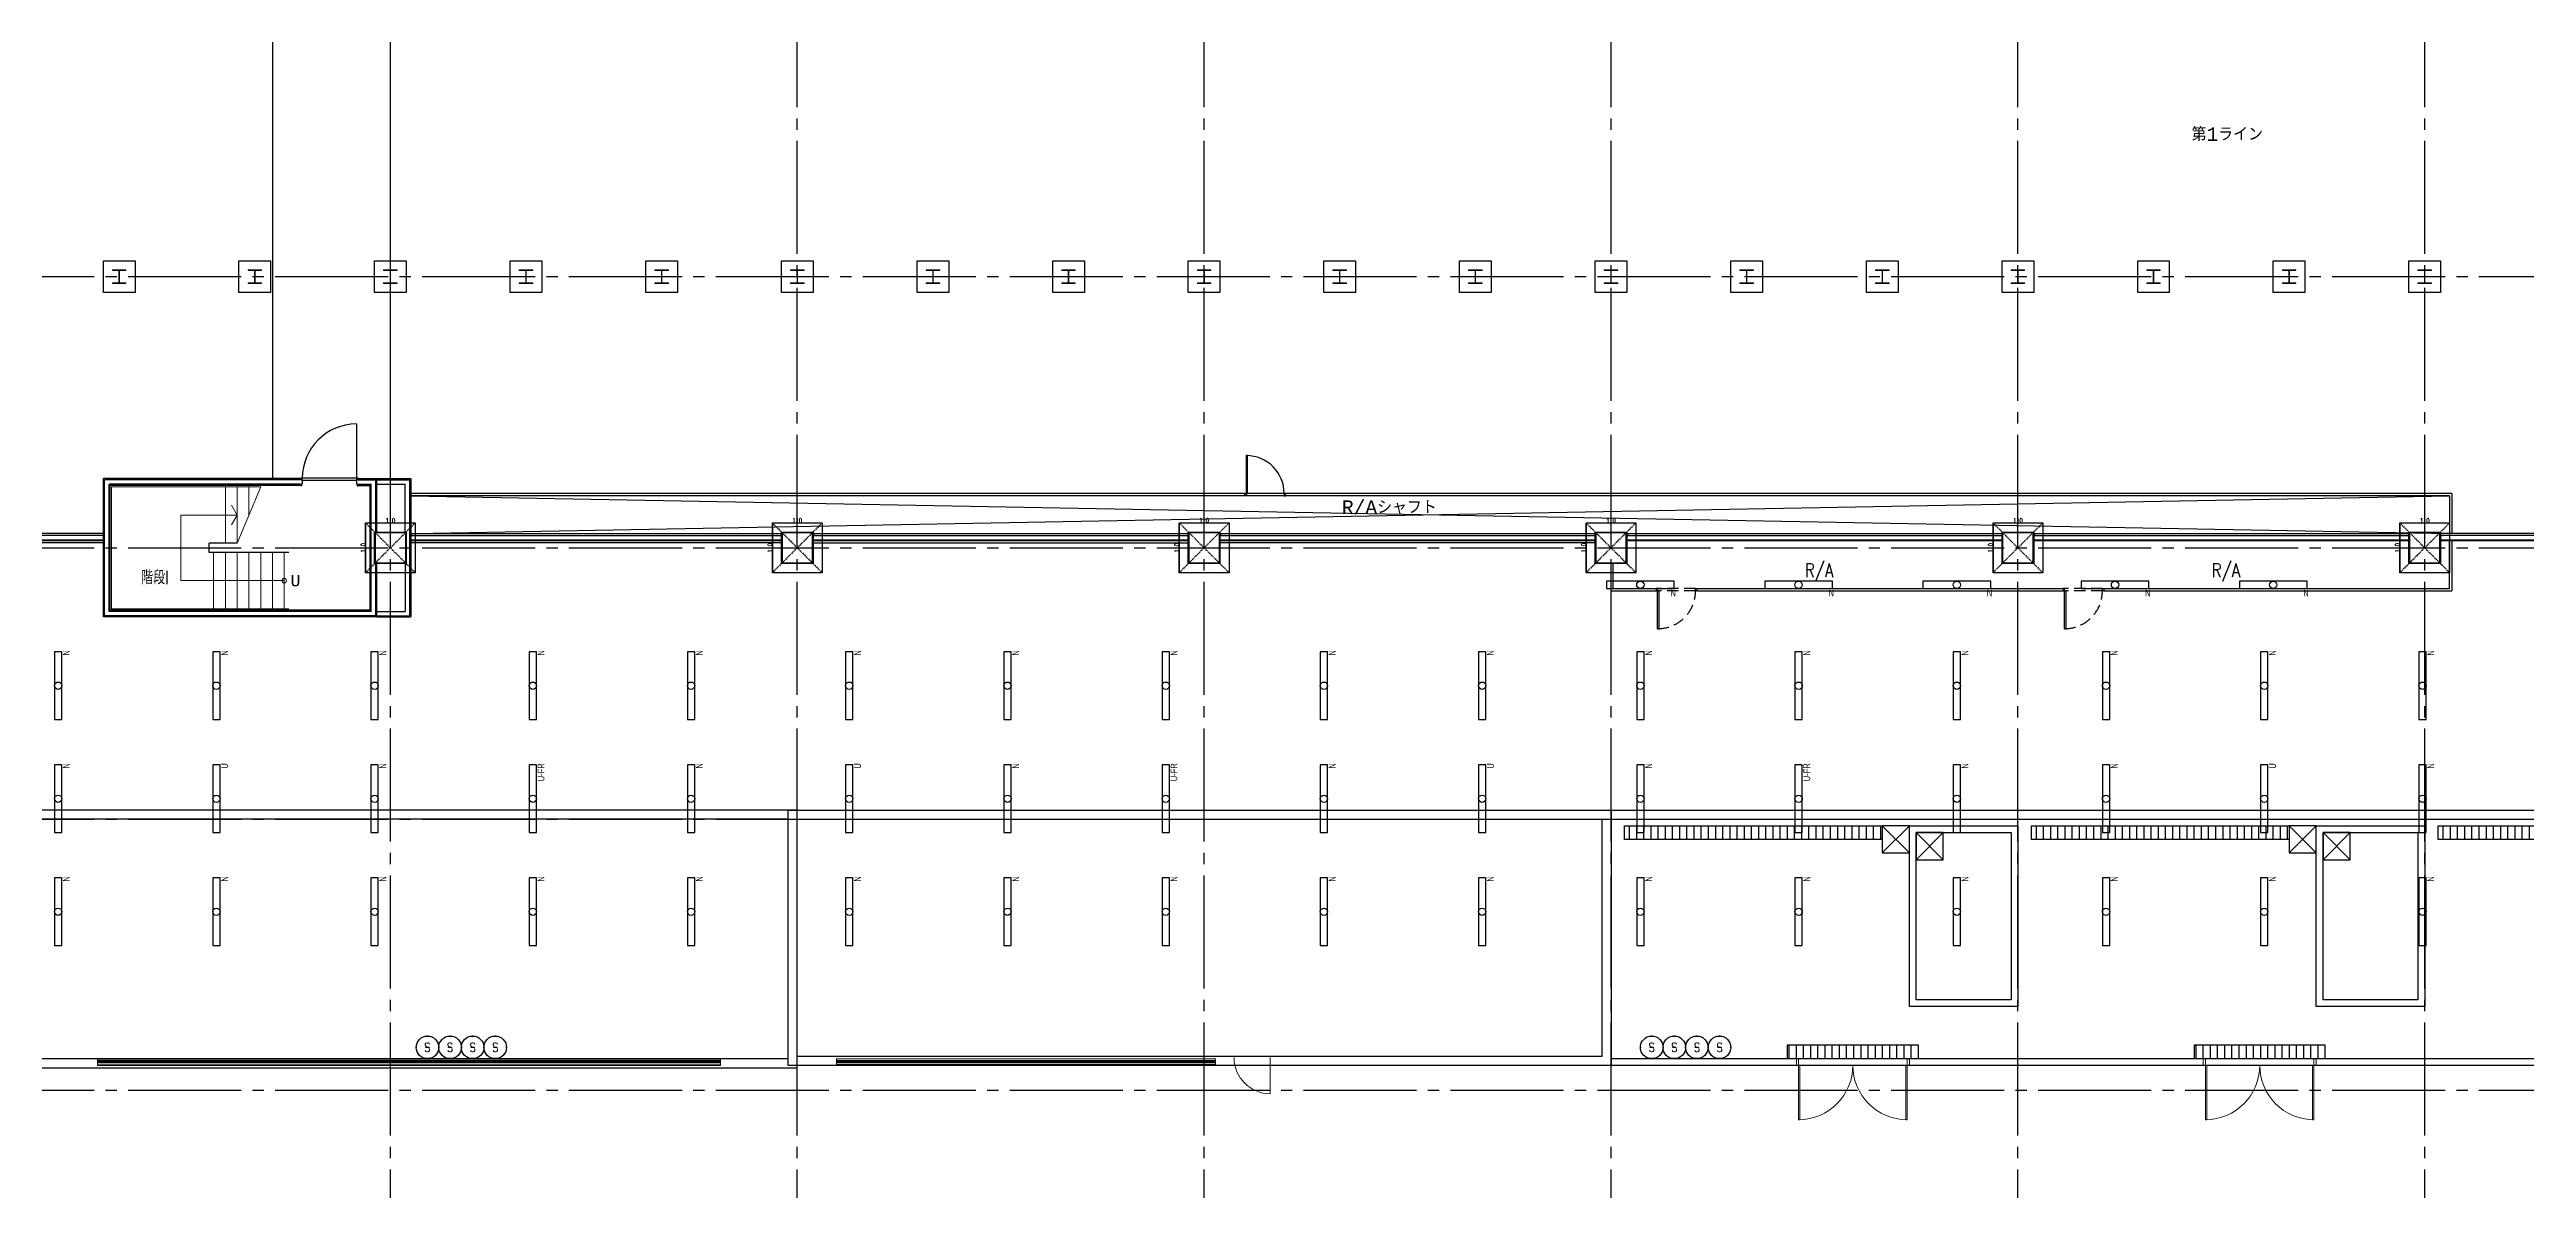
# Model space of a CAD drawing. Header units: millimetres. Extents: x -25195 to 195597, y 6477 to 112111.
# Drawn here: x 5606 to 11085, y 13728 to 16252 of the extents above; entities that cross this region are included whole.
import ezdxf
from ezdxf.enums import TextEntityAlignment as Align

# ---------------------------------------------------------------- set-up
doc = ezdxf.new("R2010")
doc.units = ezdxf.units.MM
doc.header["$LTSCALE"] = 100
doc.linetypes.add('X-N-FAB-L10$0$COL-CEN-LIN', pattern=[3.25, 2.5, -0.25, 0.25, -0.25])
doc.linetypes.add('X-N-FAB-L10$0$HIDDEN', pattern=[0.375, 0.25, -0.125])
for name, color, linetype in [('0-XREF', 7, 'Continuous'), ('188K-SM-06-F1-L10-ELEC-LIGHT-Y2257103$0$E-LIGHT(W)-N', 8, 'Continuous'), ('188K-SM-06-F1-L10-ELEC-LIGHT-Y2257103$0$E-LIGHT(W)-U FR', 8, 'Continuous'), ('188K-SM-06-F1-L10-ELEC-LIGHT-Y2257103$0$E-LIGHT(W)-U XLPE', 8, 'Continuous'), ('188K-SM-06-F1-L10-ELEC-LIGHT-Y2257103$0$E-LIGHT-SW', 8, 'Continuous'), ('X-N-FAB-L10$0$08', 8, 'Continuous'), ('X-N-FAB-L10$0$A-WALL-IN', 8, 'Continuous'), ('X-N-FAB-L10$0$BEAM', 8, 'Continuous'), ('X-N-FAB-L10$0$BLOCK', 8, 'Continuous'), ('X-N-FAB-L10$0$CCL', 8, 'X-N-FAB-L10$0$COL-CEN-LIN'), ('X-N-FAB-L10$0$COL', 8, 'Continuous'), ('X-N-FAB-L10$0$COL-S', 8, 'Continuous'), ('X-N-FAB-L10$0$DOOR', 8, 'Continuous'), ('X-N-FAB-L10$0$HR', 8, 'Continuous'), ('X-N-FAB-L10$0$WALL-P', 8, 'Continuous')]:
    doc.layers.add(name, color=color, linetype=linetype)
doc.layers.add('188K-SM-06-F1-L10-ELEC-LIGHT-Y2257103$0$Defpoints-CAS', color=8, linetype='Continuous', plot=False)
doc.layers.add('X-N-FAB-L10$0$ARC', color=8, linetype='Continuous', lineweight=0)
doc.layers.add('X-N-FAB-L10$0$STEEL1', color=8, linetype='Continuous', lineweight=0)
doc.styles.add('188K-SM-06-F1-L10-ELEC-LIGHT-Y2257103$0$F12P8-SM-03-C40-ELEC-LIGHT-L209207$0$Standard', font='txt.shx', dxfattribs={"bigfont": 'chineset.shx'})
doc.styles.add('188K-SM-06-F1-L10-ELEC-LIGHT-Y2257103$0$Standard', font='arial.ttf')
doc.styles.add('X-N-FAB-L10$0$ATS', font='monotxt.shx', dxfattribs={"bigfont": 'BIGFONT.shx'})
doc.styles.add('X-N-FAB-L10$0$DIM', font='simplex.shx', dxfattribs={"width": 0.67, "bigfont": 'chineset.shx'})
doc.styles.add('X-N-FAB-L10$0$ROMS', font='ROMANS', dxfattribs={"bigfont": 'EXTFONT'})
doc.dimstyles.new('X-N-FAB-L10$0$JJP_005_defpoint', dxfattribs={"dimtxt": 20, "dimasz": 0.5, "dimexe": 0.5, "dimexo": 0.5, "dimgap": 0.5, "dimtad": 1, "dimdsep": 46, "dimtxsty": 'X-N-FAB-L10$0$DIM', "dimblk": 'X-N-FAB-L10$0$_None', "dimcen": 10, "dimclrd": 256, "dimclre": 256, "dimclrt": 256, "dimadec": 0, "dimazin": 0, "dimtfac": 1, "dimtix": 1, "dimtmove": 2, "dimatfit": 3, "dimldrblk": 'X-N-FAB-L10$0$_None', "dimfxl": 0.5, "dimtolj": 1, "dimtzin": 0, "dimarcsym": 0})

# ---------------------------------------------------------------- blocks, each defined once
blk = doc.blocks.new('*U80')
at = {"ltscale": 600}
blk.add_lwpolyline([(75, 8.1), (-75, 8.1), (-75, -8.1), (75, -8.1)], close=True, dxfattribs=at)
blk.add_circle((0, 0), 8.1, dxfattribs=at)
at = {"style": '188K-SM-06-F1-L10-ELEC-LIGHT-Y2257103$0$Standard', "width": 0.8}
blk.add_text('N', height=15, rotation=360, dxfattribs=at).set_placement((78.5, -18.1), align=Align.MIDDLE_RIGHT)
blk = doc.blocks.new('*U100')
at = {"layer": '188K-SM-06-F1-L10-ELEC-LIGHT-Y2257103$0$E-LIGHT(W)-N'}
blk.add_blockref('*U80', (-1.8, 8.9), dxfattribs=at)
blk = doc.blocks.new('*U99')
at = {"color": 0, "linetype": 'ByBlock', "lineweight": -2, "transparency": 16777216}
for p in [(0, 0), (350, 0), (700, 0), (1050, 0), (1400, 0)]:
    blk.add_blockref('*U100', p, dxfattribs=at)
blk = doc.blocks.new('*U74')
blk.add_circle((0, 0), 25)
at = {"layer": '188K-SM-06-F1-L10-ELEC-LIGHT-Y2257103$0$Defpoints-CAS'}
blk.add_lwpolyline([(-3.5, 0.46), (3.5, 0.46), (3.5, -0.46), (-3.5, -0.46)], close=True, dxfattribs=at)
for p in [(-25, 0), (0, 25), (25, 0), (0, -25)]:
    blk.add_point(p, dxfattribs=at)
at = {"style": '188K-SM-06-F1-L10-ELEC-LIGHT-Y2257103$0$F12P8-SM-03-C40-ELEC-LIGHT-L209207$0$Standard', "width": 0.8}
blk.add_text('S', height=20, dxfattribs=at).set_placement((0, 0), align=Align.MIDDLE_CENTER)
blk = doc.blocks.new('*U81')
at = {"ltscale": 600}
blk.add_lwpolyline([(-75, -8.1), (75, -8.1), (75, 8.1), (-75, 8.1)], close=True, dxfattribs=at)
blk.add_circle((0, 0), 8.1, dxfattribs=at)
at = {"style": '188K-SM-06-F1-L10-ELEC-LIGHT-Y2257103$0$Standard', "width": 0.8}
blk.add_text('U', height=15, rotation=360, dxfattribs=at).set_placement((78.5, -18.1), align=Align.MIDDLE_RIGHT)
blk = doc.blocks.new('*U82')
at = {"ltscale": 600}
blk.add_lwpolyline([(-75, -8.1), (75, -8.1), (75, 8.1), (-75, 8.1)], close=True, dxfattribs=at)
blk.add_circle((0, 0), 8.1, dxfattribs=at)
at = {"style": '188K-SM-06-F1-L10-ELEC-LIGHT-Y2257103$0$Standard', "width": 0.8}
blk.add_text('U-FR', height=15, rotation=360, dxfattribs=at).set_placement((78.5, -18.1), align=Align.MIDDLE_RIGHT)
blk = doc.blocks.new('188K-SM-06-F1-L10-ELEC-LIGHT-Y2257103')
blk.add_blockref('*U99', (9126.7, 15059.2))
at = {"layer": '188K-SM-06-F1-L10-ELEC-LIGHT-Y2257103$0$E-LIGHT(W)-N', "rotation": 90}
for p in [(5625, 14845), (5975, 14845), (6325, 14845), (6675, 14845), (7025, 14845), (7375, 14845), (7725, 14845), (8075, 14845), (8425, 14845), (8775, 14845), (9125, 14845), (9475, 14845), (9825, 14845), (10155, 14845), (10505, 14845), (10855, 14845), (5625, 14595), (6325, 14595), (7025, 14595), (7725, 14595), (8425, 14595), (9125, 14595), (9825, 14595), (10155, 14595), (10855, 14595), (5625, 14345), (5975, 14345), (6325, 14345), (6675, 14345), (7025, 14345), (7375, 14345), (7725, 14345), (8075, 14345), (8425, 14345), (8775, 14345), (9125, 14345), (9475, 14345), (9825, 14345), (10155, 14345), (10505, 14345), (10855, 14345)]:
    blk.add_blockref('*U80', p, dxfattribs=at)
at = {"layer": '188K-SM-06-F1-L10-ELEC-LIGHT-Y2257103$0$E-LIGHT(W)-U FR', "rotation": 90}
for p in [(6675, 14595), (8075, 14595), (9475, 14595)]:
    blk.add_blockref('*U82', p, dxfattribs=at)
at = {"layer": '188K-SM-06-F1-L10-ELEC-LIGHT-Y2257103$0$E-LIGHT(W)-U XLPE', "rotation": 90}
for p in [(5975, 14595), (7375, 14595), (8775, 14595), (10505, 14595)]:
    blk.add_blockref('*U81', p, dxfattribs=at)
at = {"layer": '188K-SM-06-F1-L10-ELEC-LIGHT-Y2257103$0$E-LIGHT-SW'}
for p in [(6441.9, 14045), (6491.9, 14045), (6541.9, 14045), (6591.9, 14045), (9150, 14045), (9200, 14045), (9250, 14045), (9300, 14045)]:
    blk.add_blockref('*U74', p, dxfattribs=at)
blk = doc.blocks.new('X-N-FAB-L10$0$A$C08dda4ec')
at = {"layer": 'X-N-FAB-L10$0$COL'}
blk.add_lwpolyline([(0, 70), (70, 70), (70, 0), (0, 0)], close=True, dxfattribs=at)
at = {"layer": 'X-N-FAB-L10$0$STEEL1'}
blk.add_lwpolyline([(20, 50), (50, 50), (50, 48.5), (35.5, 48.5), (35.5, 21.5), (50, 21.5), (50, 20), (20, 20), (20, 21.5), (34.5, 21.5), (34.5, 48.5), (20, 48.5)], close=True, dxfattribs=at)
blk = doc.blocks.new('*D153')
at = {"layer": 'DefPoints', "lineweight": -2, "transparency": 16777216}
blk.add_line((0, 0), (110, 0), dxfattribs=at)
at = {"layer": 'DefPoints', "color": 0, "transparency": 16777216}
for p in [(0, 0), (110, 0), (110, 0)]:
    blk.add_point(p, dxfattribs=at)
at = {"layer": 'DefPoints', "transparency": 16777216, "insert": (55, 5.5), "char_height": 10, "attachment_point": 5, "style": 'X-N-FAB-L10$0$DIM'}
blk.add_mtext('\\A1;110', dxfattribs=at)
blk = doc.blocks.new('X-N-FAB-L10$0$_None')
blk = doc.blocks.new('*D154')
at = {"layer": 'DefPoints', "lineweight": -2, "transparency": 16777216}
blk.add_line((0, 0), (0, -110), dxfattribs=at)
at = {"layer": 'DefPoints', "color": 0, "transparency": 16777216}
for p in [(0, 0), (0, -110), (0, -110)]:
    blk.add_point(p, dxfattribs=at)
at = {"layer": 'DefPoints', "transparency": 16777216, "insert": (-5.5, -55), "char_height": 10, "attachment_point": 5, "rotation": 90, "style": 'X-N-FAB-L10$0$DIM'}
blk.add_mtext('\\A1;110', dxfattribs=at)
blk = doc.blocks.new('X-N-FAB-L10$0$A$C377d6a83')
at = {"layer": 'X-N-FAB-L10$0$DOOR', "linetype": 'Continuous'}
for points in [[(87, 5), (84, 5), (84, 88.9), (87, 88.9)], [(0, 5), (3, 5), (3, 0), (0, 0)], [(87, 0), (90, 0), (90, 5), (87, 5)]]:
    blk.add_lwpolyline(points, close=True, dxfattribs=at)
at = {"layer": 'X-N-FAB-L10$0$DOOR', "linetype": 'X-N-FAB-L10$0$HIDDEN'}
for points in [[(3, 5), (84, 5)], [(3, 0), (87, 0)]]:
    blk.add_lwpolyline(points, dxfattribs=at)
blk.add_arc((87, 5), 84, 90, 180, dxfattribs=at)
blk = doc.blocks.new('X-N-FAB-L10$0$A$C5b9bb6f0')
at = {"layer": 'X-N-FAB-L10$0$08'}
for p, q in [((8769.1, 6467), (8769.1, 7799)), ((9029.1, 6467), (9029.1, 7799)), ((10919.1, 6434), (9074.1, 6434)), ((10919.1, 6429), (9074.1, 6429)), ((9074.1, 6429), (13584.1, 6346)), ((9084.1, 6346), (13584.1, 6429)), ((13589.1, 6434), (11009.1, 6434)), ((13584.1, 6429), (11009.1, 6429))]:
    blk.add_line(p, q, dxfattribs=at)
for points in [[(10922.1, 6434), (10925.1, 6434), (10925.1, 6518), (10922.1, 6518)], [(10922.1, 6429), (10919.1, 6429), (10919.1, 6434), (10922.1, 6434)], [(11009.1, 6434), (11006.1, 6434), (11006.1, 6429), (11009.1, 6429)]]:
    blk.add_lwpolyline(points, close=True, dxfattribs=at)
for points in [[(11006.1, 6429), (10922.1, 6429)], [(11006.1, 6434), (10925.1, 6434)]]:
    blk.add_lwpolyline(points, dxfattribs=at)
blk.add_arc((10922.1, 6434), 84, 0, 90, dxfattribs=at)
at = {"layer": 'X-N-FAB-L10$0$ARC'}
for p, q in [((8412.1, 6179), (8412.1, 6449)), ((8742.1, 6449), (8412.1, 6449)), ((8664.1, 6324), (8664.1, 6449)), ((8690.1, 6324), (8742.1, 6449)), ((8690.1, 6324), (8690.1, 6449)), ((8716.1, 6386.5), (8716.1, 6449)), ((8565.6, 6241.5), (8565.6, 6386.5)), ((8690.1, 6386.5), (8565.6, 6386.5)), ((8638.1, 6304), (8638.1, 6179)), ((8664.1, 6304), (8664.1, 6179)), ((8690.1, 6304), (8690.1, 6179)), ((8716.1, 6304), (8716.1, 6179)), ((8742.1, 6304), (8742.1, 6179)), ((8768.1, 6304), (8768.1, 6179)), ((8794.1, 6304), (8794.1, 6179)), ((8794.1, 6241.5), (8565.6, 6241.5)), ((8804.1, 6179), (8412.1, 6179))]:
    blk.add_line(p, q, dxfattribs=at)
for points in [[(8677.6, 6408.2), (8690.1, 6386.5), (8677.6, 6364.9)], [(12590.1, 6340), (12590.1, 6341), (12594.1, 6341), (12594.1, 6331), (12590.1, 6331), (12590.1, 6332)], [(13490.1, 6340), (13490.1, 6341), (13494.1, 6341), (13494.1, 6331), (13490.1, 6331), (13490.1, 6332)]]:
    blk.add_lwpolyline(points, dxfattribs=at)
for points in [[(8974.1, 6259), (9084.1, 6259), (9084.1, 6369), (8974.1, 6369)], [(9874.1, 6259), (9984.1, 6259), (9984.1, 6369), (9874.1, 6369)], [(10774.1, 6259), (10884.1, 6259), (10884.1, 6369), (10774.1, 6369)], [(11674.1, 6259), (11784.1, 6259), (11784.1, 6369), (11674.1, 6369)], [(12574.1, 6259), (12684.1, 6259), (12684.1, 6369), (12574.1, 6369)], [(13474.1, 6259), (13584.1, 6259), (13584.1, 6369), (13474.1, 6369)], [(8994.1, 6279), (8994.1, 6349), (9064.1, 6349), (9064.1, 6279)], [(8996.1, 6281), (8996.1, 6347), (9062.1, 6347), (9062.1, 6281)], [(9894.1, 6279), (9894.1, 6349), (9964.1, 6349), (9964.1, 6279)], [(9896.1, 6281), (9896.1, 6347), (9962.1, 6347), (9962.1, 6281)], [(10794.1, 6279), (10794.1, 6349), (10864.1, 6349), (10864.1, 6279)], [(10796.1, 6281), (10796.1, 6347), (10862.1, 6347), (10862.1, 6281)], [(11694.1, 6279), (11694.1, 6349), (11764.1, 6349), (11764.1, 6279)], [(11696.1, 6281), (11696.1, 6347), (11762.1, 6347), (11762.1, 6281)], [(12594.1, 6279), (12594.1, 6349), (12664.1, 6349), (12664.1, 6279)], [(12596.1, 6281), (12596.1, 6347), (12662.1, 6347), (12662.1, 6281)], [(13494.1, 6279), (13494.1, 6349), (13564.1, 6349), (13564.1, 6279)], [(13496.1, 6281), (13496.1, 6347), (13562.1, 6347), (13562.1, 6281)]]:
    blk.add_lwpolyline(points, close=True, dxfattribs=at)
blk.add_circle((8794.1, 6241.5), 5, dxfattribs=at)
at = {"layer": 'X-N-FAB-L10$0$DOOR'}
blk.add_line((8954.1, 6588), (8954.1, 6468), dxfattribs=at)
for points in [[(8830.1, 6465.5), (8830.1, 6468), (8832.6, 6468), (8832.6, 6463.5), (8834.1, 6463.5), (8834.1, 6455.5), (8832.6, 6455.5), (8832.6, 6451), (8830.1, 6451), (8830.1, 6453.5)], [(8958.1, 6465.5), (8958.1, 6468), (8955.6, 6468), (8955.6, 6463.5), (8954.1, 6463.5), (8954.1, 6455.5), (8955.6, 6455.5), (8955.6, 6451), (8958.1, 6451), (8958.1, 6453.5)]]:
    blk.add_lwpolyline(points, dxfattribs=at)
blk.add_lwpolyline([(8955.1, 6468), (8833.1, 6468), (8833.1, 6464), (8955.1, 6464)], close=True, dxfattribs=at)
blk.add_arc((8954.1, 6468), 120, 90, 180, dxfattribs=at)
at = {"layer": 'X-N-FAB-L10$0$HR'}
for p, q in [((8690.1, 6324), (8628.1, 6324)), ((8628.1, 6304), (8628.1, 6324)), ((8804.1, 6304), (8628.1, 6304))]:
    blk.add_line(p, q, dxfattribs=at)
at = {"layer": 'X-N-FAB-L10$0$WALL-P'}
for p, q in [((8394.1, 6161), (8394.1, 6467)), ((8830.1, 6467), (8394.1, 6467)), ((8958.1, 6467), (8999.1, 6467)), ((8999.1, 6349), (8999.1, 6467)), ((8999.1, 6467), (9074.1, 6467)), ((9074.1, 6467), (9074.1, 6161)), ((8396.6, 6163.5), (8396.6, 6464.5)), ((8830.1, 6464.5), (8396.6, 6464.5)), ((8406.6, 6173.5), (8406.6, 6454.5)), ((8830.1, 6454.5), (8406.6, 6454.5)), ((8409.1, 6176), (8409.1, 6452)), ((8830.1, 6452), (8409.1, 6452)), ((8958.1, 6464.5), (8996.6, 6464.5)), ((8958.1, 6454.5), (8986.6, 6454.5)), ((8958.1, 6452), (8984.1, 6452)), ((8984.1, 6176), (8984.1, 6452)), ((8986.6, 6173.5), (8986.6, 6454.5)), ((8996.6, 6349), (8996.6, 6464.5)), ((8999.1, 6464.5), (9071.6, 6464.5)), ((8999.1, 6454.5), (9061.6, 6454.5)), ((9061.6, 6349), (9061.6, 6454.5)), ((9071.6, 6464.5), (9071.6, 6163.5)), ((13584.1, 6429), (13584.1, 6346)), ((13589.1, 6434), (13589.1, 6346)), ((8394.1, 6346), (8164.1, 6346)), ((8394.1, 6341), (8164.1, 6341)), ((8394.1, 6331), (8164.1, 6331)), ((8394.1, 6329.8), (8164.1, 6329.8)), ((8394.1, 6324.8), (8164.1, 6324.8)), ((9074.1, 6346), (9894.1, 6346)), ((9074.1, 6341), (9894.1, 6341)), ((9894.1, 6331), (9074.1, 6331)), ((9894.1, 6329.8), (9074.1, 6329.8)), ((9894.1, 6324.8), (9074.1, 6324.8)), ((9964.1, 6346), (10794.1, 6346)), ((9964.1, 6341), (10794.1, 6341)), ((10794.1, 6331), (9964.1, 6331)), ((10794.1, 6329.8), (9964.1, 6329.8)), ((9964.1, 6324.8), (10794.1, 6324.8)), ((10864.1, 6346), (11694.1, 6346)), ((10864.1, 6341), (11694.1, 6341)), ((11694.1, 6331), (10864.1, 6331)), ((11694.1, 6329.8), (10864.1, 6329.8)), ((11694.1, 6324.8), (10864.1, 6324.8)), ((11764.1, 6346), (12594.1, 6346)), ((11764.1, 6341), (12594.1, 6341)), ((12594.1, 6331), (11764.1, 6331)), ((12594.1, 6329.8), (11764.1, 6329.8)), ((12664.1, 6346), (13494.1, 6346)), ((12664.1, 6341), (13494.1, 6341)), ((13494.1, 6331), (12664.1, 6331)), ((13494.1, 6329.8), (12664.1, 6329.8)), ((13794.1, 6346), (13564.1, 6346)), ((13794.1, 6341), (13564.1, 6341)), ((13794.1, 6331), (13564.1, 6331)), ((13794.1, 6329.8), (13564.1, 6329.8)), ((13584.1, 6224), (13584.1, 6329.8)), ((13589.1, 6329.8), (13589.1, 6219)), ((8996.6, 6163.5), (8996.6, 6279)), ((8999.1, 6161), (8999.1, 6279)), ((9061.6, 6279), (9061.6, 6173.5)), ((11729.1, 6219), (11729.1, 6279)), ((11734.1, 6224), (11734.1, 6279)), ((11729.1, 6219), (11829.1, 6219)), ((11734.1, 6224), (11829.1, 6224)), ((11919.1, 6224), (12729.1, 6224)), ((11919.1, 6219), (12729.1, 6219)), ((12819.1, 6224), (13584.1, 6224)), ((12819.1, 6219), (13589.1, 6219)), ((8999.1, 6161), (8394.1, 6161)), ((8996.6, 6163.5), (8396.6, 6163.5)), ((8986.6, 6173.5), (8406.6, 6173.5)), ((8984.1, 6176), (8409.1, 6176)), ((8999.1, 6173.5), (9061.6, 6173.5)), ((8999.1, 6163.5), (9071.6, 6163.5)), ((8999.1, 6161), (9074.1, 6161))]:
    blk.add_line(p, q, dxfattribs=at)
for points in [[(9078.1, 6340), (9078.1, 6341), (9074.1, 6341), (9074.1, 6331), (9078.1, 6331), (9078.1, 6332)], [(9890.1, 6340), (9890.1, 6341), (9894.1, 6341), (9894.1, 6331), (9890.1, 6331), (9890.1, 6332)], [(9968.1, 6340), (9968.1, 6341), (9964.1, 6341), (9964.1, 6331), (9968.1, 6331), (9968.1, 6332)], [(10790.1, 6340), (10790.1, 6341), (10794.1, 6341), (10794.1, 6331), (10790.1, 6331), (10790.1, 6332)], [(10868.1, 6340), (10868.1, 6341), (10864.1, 6341), (10864.1, 6331), (10868.1, 6331), (10868.1, 6332)], [(11690.1, 6340), (11690.1, 6341), (11694.1, 6341), (11694.1, 6331), (11690.1, 6331), (11690.1, 6332)], [(11768.1, 6340), (11768.1, 6341), (11764.1, 6341), (11764.1, 6331), (11768.1, 6331), (11768.1, 6332)], [(12668.1, 6340), (12668.1, 6341), (12664.1, 6341), (12664.1, 6331), (12668.1, 6331), (12668.1, 6332)], [(13568.1, 6340), (13568.1, 6341), (13564.1, 6341), (13564.1, 6331), (13568.1, 6331), (13568.1, 6332)]]:
    blk.add_lwpolyline(points, dxfattribs=at)
at = {"layer": 'X-N-FAB-L10$0$DOOR', "rotation": 180}
for p in [(11919.1, 6224), (12819.1, 6224)]:
    blk.add_blockref('X-N-FAB-L10$0$A$C377d6a83', p, dxfattribs=at)
at = {"layer": 'X-N-FAB-L10$0$ARC', "style": 'X-N-FAB-L10$0$ATS'}
for s, height, p in [('第1ライン', 30, (13092.3, 7229.2)), ('R/Aシャフト', 30, (11238.8, 6403.9)), ('U', 25, (8819.1, 6241.5))]:
    blk.add_text(s, height=height, dxfattribs=at).set_placement(p, align=Align.MIDDLE_CENTER)
at = {"layer": 'X-N-FAB-L10$0$ARC', "style": 'X-N-FAB-L10$0$ROMS', "width": 0.8}
for s, p in [('階段I', (8508.4, 6248.4)), ('R/A', (12189.4, 6264.3)), ('R/A', (13089.4, 6264.3))]:
    blk.add_text(s, height=30, dxfattribs=at).set_placement(p, align=Align.MIDDLE_CENTER)
blk = doc.blocks.new('X-N-FAB-L10$0$DE-MMTN-F1-ALL-B-2-B-CHEM-0009_20250730-For 洋基-v2$0$SUMP PIT')
at = {"layer": 'X-N-FAB-L10$0$08'}
for p, q in [((-30, 30), (30, -30)), ((-30, -30), (30, 30))]:
    blk.add_line(p, q, dxfattribs=at)
blk.add_lwpolyline([(-30, -30), (30, -30), (30, 30), (-30, 30)], close=True, dxfattribs=at)
blk = doc.blocks.new('X-N-FAB-L10$0$A$C969652c4')
at = {"layer": 'X-N-FAB-L10$0$08'}
h = blk.add_hatch(dxfattribs=at)
h.set_pattern_fill('ANSI31', color=256, scale=5, angle=45)
h.set_pattern_definition([(90, (-8107.5, -9695), (-15.875, 3e-15), [])])
h.paths.add_polyline_path([(7755, 3130), (7185, 3130), (7185, 3160), (7755, 3160)])
h = blk.add_hatch(dxfattribs=at)
h.set_pattern_fill('ANSI31', color=256, scale=5, angle=45)
h.set_pattern_definition([(90, (-7207.5, -9695), (-15.875, 3e-15), [])])
h.paths.add_polyline_path([(8655, 3130), (8085, 3130), (8085, 3160), (8655, 3160)])
h = blk.add_hatch(dxfattribs=at)
h.set_pattern_fill('ANSI31', color=256, scale=5, angle=45)
h.set_pattern_definition([(90, (-6307.5, -9695), (-15.875, 3e-15), [])])
h.paths.add_polyline_path([(9555, 3130), (8985, 3130), (8985, 3160), (9555, 3160)])
h = blk.add_hatch(dxfattribs=at)
h.set_pattern_fill('ANSI31', color=256, scale=5, angle=45)
h.set_pattern_definition([(90, (-7087.5, -10180), (-15.875, 3e-15), [])])
h.paths.add_polyline_path([(7545, 2645), (7835, 2645), (7835, 2675), (7545, 2675)])
h = blk.add_hatch(dxfattribs=at)
h.set_pattern_fill('ANSI31', color=256, scale=5, angle=45)
h.set_pattern_definition([(90, (-6187.5, -10180), (-15.875, 3e-15), [])])
h.paths.add_polyline_path([(8445, 2645), (8735, 2645), (8735, 2675), (8445, 2675)])
for points in [[(7755, 3130), (7185, 3130), (7185, 3160), (7755, 3160)], [(8055, 2760), (7815, 2760), (7815, 3160), (8055, 3160)], [(8040, 2775), (7830, 2775), (7830, 3145), (8040, 3145)], [(8655, 3130), (8085, 3130), (8085, 3160), (8655, 3160)], [(8955, 2760), (8715, 2760), (8715, 3160), (8955, 3160)], [(8940, 2775), (8730, 2775), (8730, 3145), (8940, 3145)], [(9555, 3130), (8985, 3130), (8985, 3160), (9555, 3160)], [(7545, 2645), (7835, 2645), (7835, 2675), (7545, 2675)], [(8445, 2645), (8735, 2645), (8735, 2675), (8445, 2675)]]:
    blk.add_lwpolyline(points, close=True, dxfattribs=at)
at = {"layer": 'X-N-FAB-L10$0$A-WALL-IN'}
for points in [[(15585, 3355), (15585, 2630), (7155, 2630)], [(7155, 2645), (15570, 2645), (15570, 3355)], [(7155, 3195), (13455, 3195), (13455, 2645)], [(7155, 3175), (13440, 3175), (13440, 2645)]]:
    blk.add_lwpolyline(points, dxfattribs=at)
for points in [[(3555, 2625), (5355, 2625), (5355, 3195), (3555, 3195)], [(5335, 3195), (7155, 3195), (7155, 2630), (5335, 2630)], [(3575, 2645), (5335, 2645), (5335, 3175), (3575, 3175)], [(5355, 3175), (7135, 3175), (7135, 2650), (5355, 2650)]]:
    blk.add_lwpolyline(points, close=True, dxfattribs=at)
at = {"layer": 'X-N-FAB-L10$0$DOOR', "lineweight": 0}
for p, q in [((5185, 2641.5), (3807.1, 2641.5)), ((5185, 2640), (3807.1, 2640)), ((5185, 2638.2), (3807.1, 2638.2)), ((5185, 2636.8), (3807.1, 2636.8)), ((5185, 2632.8), (3807.1, 2632.8)), ((6280.1, 2641.5), (5441.8, 2641.5)), ((6280.1, 2640), (5441.8, 2640)), ((6280.1, 2638.2), (5441.8, 2638.2)), ((6280.1, 2636.8), (5441.8, 2636.8)), ((6280.1, 2632.8), (5441.8, 2632.8)), ((6401.2, 2647.2), (6401.2, 2567.2)), ((7565, 2630), (7565, 2645)), ((7565, 2645), (7570, 2645)), ((7570, 2630), (7565, 2630)), ((7570, 2645), (7570, 2630)), ((7570, 2510), (7570, 2630)), ((7570, 2630), (7573, 2630)), ((7573, 2630), (7573, 2510)), ((7807, 2630), (7807, 2510)), ((7810, 2630), (7807, 2630)), ((7815, 2645), (7810, 2645)), ((7810, 2645), (7810, 2630)), ((7810, 2510), (7810, 2630)), ((7810, 2630), (7815, 2630)), ((7815, 2630), (7815, 2645)), ((8465, 2630), (8465, 2645)), ((8465, 2645), (8470, 2645)), ((8470, 2630), (8465, 2630)), ((8470, 2645), (8470, 2630)), ((8470, 2510), (8470, 2630)), ((8470, 2630), (8473, 2630)), ((8473, 2630), (8473, 2510)), ((8707, 2630), (8707, 2510)), ((8710, 2630), (8707, 2630)), ((8715, 2645), (8710, 2645)), ((8710, 2645), (8710, 2630)), ((8710, 2510), (8710, 2630)), ((8710, 2630), (8715, 2630)), ((8715, 2630), (8715, 2645)), ((7573, 2510), (7570, 2510)), ((7807, 2510), (7810, 2510)), ((8473, 2510), (8470, 2510)), ((8707, 2510), (8710, 2510))]:
    blk.add_line(p, q, dxfattribs=at)
for points in [[(3807.1, 2645), (5185, 2645), (5185, 2630), (3807.1, 2630)], [(5441.8, 2645), (6280.1, 2644.3), (6280.1, 2629.3), (5441.8, 2630)]]:
    blk.add_lwpolyline(points, close=True, dxfattribs=at)
for centre, radius, start, end in [((6401.2, 2647.2), 80, 180, 270), ((7570, 2630), 120, 270, 0), ((7810, 2630), 120, 180, 270), ((8470, 2630), 120, 270, 0), ((8710, 2630), 120, 180, 270)]:
    blk.add_arc(centre, radius, start, end, dxfattribs=at)
at = {"layer": 'X-N-FAB-L10$0$08'}
for p in [(7785, 3130), (7860, 3115), (8685, 3130), (8760, 3115)]:
    blk.add_blockref('X-N-FAB-L10$0$DE-MMTN-F1-ALL-B-2-B-CHEM-0009_20250730-For 洋基-v2$0$SUMP PIT', p, dxfattribs=at)
blk = doc.blocks.new('*U152')
at = {"layer": 'DefPoints', "linetype": 'X-N-FAB-L10$0$HIDDEN', "ltscale": 0.1}
for p, q in [((110, 0), (0, -110)), ((0, 0), (110, -110))]:
    blk.add_line(p, q, dxfattribs=at)
at = {"layer": 'X-N-FAB-L10$0$COL', "ltscale": 0.1}
blk.add_lwpolyline([(0, 0), (110, 0), (110, -110), (0, -110)], close=True, dxfattribs=at)
at = {"layer": 'DefPoints'}
dim = blk.add_linear_dim(base=(0, -110), p1=(0, 0), p2=(0, -110), angle=90, dimstyle='X-N-FAB-L10$0$JJP_005_defpoint', override={"dimtxt": 10}, dxfattribs=at)
dim.commit()
dim.dimension.update_dxf_attribs({"geometry": '*D154', "text_midpoint": (-5.5, -55)})
dim = blk.add_linear_dim(base=(110, 0), p1=(0, 0), p2=(110, 0), dimstyle='X-N-FAB-L10$0$JJP_005_defpoint', override={"dimtxt": 10}, dxfattribs=at)
dim.commit()
dim.dimension.update_dxf_attribs({"geometry": '*D153', "text_midpoint": (55, 5.5)})
blk = doc.blocks.new('X-N-FAB-L10$0$A$C467ba2ca')
at = {"layer": 'X-N-FAB-L10$0$CCL'}
for p, q in [((-20650, 0), (-20650, 9160)), ((-19750, 0), (-19750, 9160)), ((-18850, 0), (-18850, 9160)), ((-17950, 0), (-17950, 9160)), ((-17050, 0), (-17050, 9160)), ((-17050, 0), (-17050, 9160)), ((-16150, 0), (-16150, 9160)), ((-27730, 5150), (360, 5150)), ((-27730, 4550), (360, 4550)), ((-27730, 3950), (360, 3950)), ((-27730, 3350), (360, 3350))]:
    blk.add_line(p, q, dxfattribs=at)
at = {"layer": 'X-N-FAB-L10$0$COL-S'}
for points in [[(-20685, 4585), (-20615, 4585), (-20615, 4515), (-20685, 4515)], [(-19785, 4585), (-19715, 4585), (-19715, 4515), (-19785, 4515)], [(-18885, 4585), (-18815, 4585), (-18815, 4515), (-18885, 4515)], [(-17985, 4585), (-17915, 4585), (-17915, 4515), (-17985, 4515)], [(-17085, 4585), (-17015, 4585), (-17015, 4515), (-17085, 4515)], [(-16185, 4585), (-16115, 4585), (-16115, 4515), (-16185, 4515)]]:
    blk.add_lwpolyline(points, close=True, dxfattribs=at)
at = {"layer": 'X-N-FAB-L10$0$BEAM'}
for p in [(-20705, 4605), (-19805, 4605), (-18905, 4605), (-18005, 4605), (-17105, 4605), (-16205, 4605)]:
    blk.add_blockref('*U152', p, dxfattribs=at)
at = {"layer": 'X-N-FAB-L10$0$COL'}
for p in [(-21285, 5115), (-20985, 5115), (-20685, 5115), (-20385, 5115), (-20085, 5115), (-19785, 5115), (-19485, 5115), (-19185, 5115), (-18885, 5115), (-18585, 5115), (-18285, 5115), (-17985, 5115), (-17685, 5115), (-17385, 5115), (-17085, 5115), (-16785, 5115), (-16485, 5115), (-16185, 5115)]:
    blk.add_blockref('X-N-FAB-L10$0$A$C08dda4ec', p, dxfattribs=at)
blk = doc.blocks.new('X-N-FAB-L10')
at = {"layer": 'X-N-FAB-L10$0$COL-S'}
for points in [[(6325, 15185), (6395, 15185), (6395, 15115), (6325, 15115)], [(7225, 15185), (7295, 15185), (7295, 15115), (7225, 15115)], [(8125, 15185), (8195, 15185), (8195, 15115), (8125, 15115)], [(10825, 15185), (10895, 15185), (10895, 15115), (10825, 15115)]]:
    blk.add_lwpolyline(points, close=True, dxfattribs=at)
for name, p in [('X-N-FAB-L10$0$A$C5b9bb6f0', (-2669.1, 8836)), ('X-N-FAB-L10$0$A$C969652c4', (1905, 11375))]:
    blk.add_blockref(name, p)
at = {"layer": 'X-N-FAB-L10$0$BEAM'}
for p in [(6305, 15205), (7205, 15205), (8105, 15205), (10805, 15205)]:
    blk.add_blockref('*U152', p, dxfattribs=at)
at = {"layer": 'X-N-FAB-L10$0$BLOCK'}
blk.add_blockref('X-N-FAB-L10$0$A$C467ba2ca', (27010, 10600), dxfattribs=at)
at = {"layer": 'X-N-FAB-L10$0$COL'}
for p in [(5725, 15715), (6025, 15715), (6325, 15715), (6625, 15715), (6925, 15715), (7225, 15715), (7525, 15715), (7825, 15715), (8125, 15715), (8425, 15715), (8725, 15715), (9025, 15715), (9325, 15715), (9625, 15715), (9925, 15715), (10225, 15715), (10525, 15715), (10825, 15715)]:
    blk.add_blockref('X-N-FAB-L10$0$A$C08dda4ec', p, dxfattribs=at)

msp = doc.modelspace()

# ---------------------------------------------------------------- block references
at = {"layer": '0-XREF'}
for name in ['X-N-FAB-L10', '188K-SM-06-F1-L10-ELEC-LIGHT-Y2257103']:
    msp.add_blockref(name, (0, 0), dxfattribs=at)

doc.saveas('drawing.dxf')
